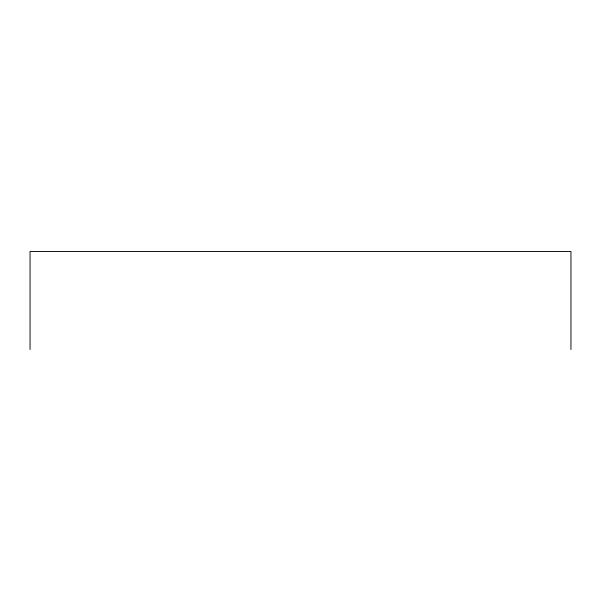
<?xml version="1.0" encoding="UTF-8"?>
<svg xmlns="http://www.w3.org/2000/svg" width="601" height="601" viewBox="0 0 601 601"><rect width="100%" height="100%" fill="white"/><g stroke="black" fill="none" stroke-linecap="round" stroke-linejoin="round"><path stroke-width="0.9" d="M570.95 349.504L570.95 251.496L30.05 251.496L30.05 349.504"/></g></svg>
